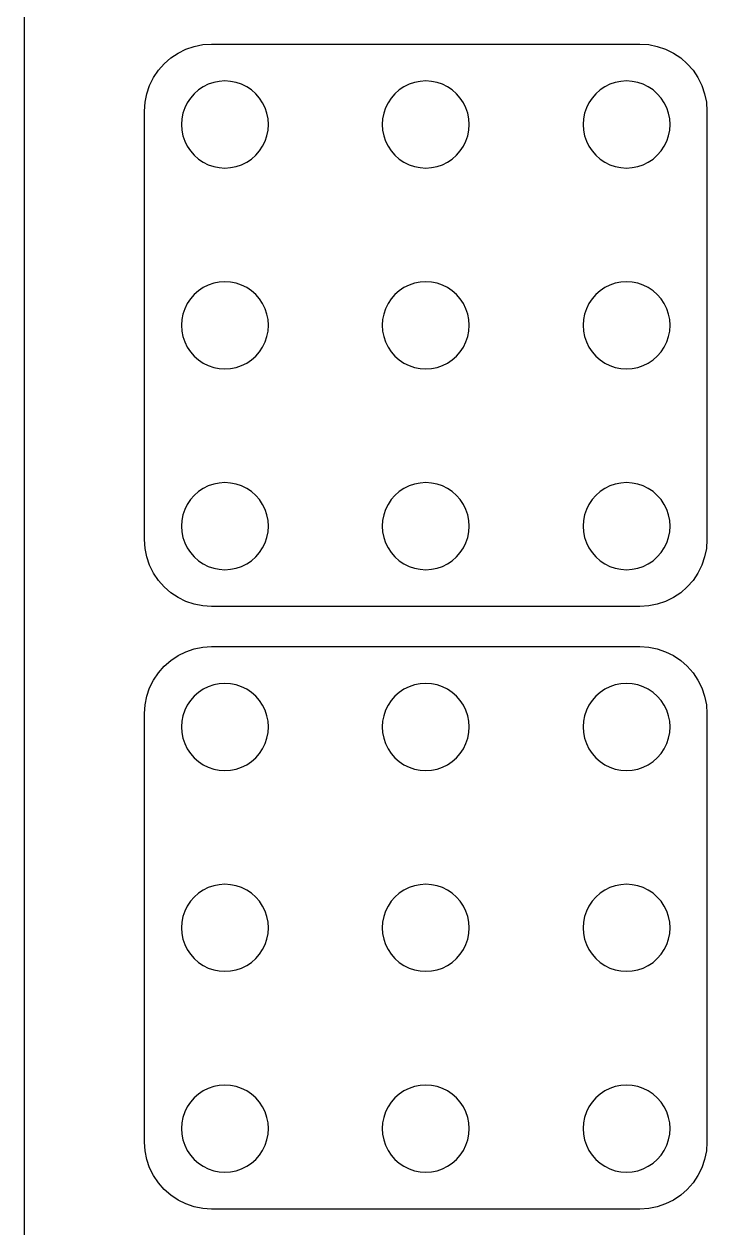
# Model space of a CAD drawing. Header units: metres. Extents: x -105 to 105, y -149 to 149.
# Drawn here: x -105 to -54, y -97.4 to -7.5 of the extents above; entities that cross this region are included whole.
import ezdxf

# ---------------------------------------------------------------- set-up
doc = ezdxf.new("R2010")
doc.units = ezdxf.units.M

msp = doc.modelspace()

# ---------------------------------------------------------------- linework, layer by layer
for p, q in [((-105.005, 143.505), (-105.005, -143.505)), ((-94.0488, -10.0282), (-93.505, -9.66489)), ((-93.505, -9.66489), (-92.9184, -9.37561)), ((-92.9184, -9.37561), (-92.2991, -9.16537)), ((-92.2991, -9.16537), (-91.6576, -9.03778)), ((-91.6576, -9.03778), (-91.005, -8.99501)), ((-91.005, -8.99501), (-58.995, -8.99501)), ((-58.995, -8.99501), (-58.3424, -9.03778)), ((-58.3424, -9.03778), (-57.7009, -9.16537)), ((-57.7009, -9.16537), (-57.0816, -9.37561)), ((-57.0816, -9.37561), (-56.495, -9.66489)), ((-56.495, -9.66489), (-55.9512, -10.0282)), ((-94.9718, -10.9512), (-94.5405, -10.4595)), ((-94.5405, -10.4595), (-94.0488, -10.0282)), ((-55.9512, -10.0282), (-55.4595, -10.4595)), ((-55.4595, -10.4595), (-55.0282, -10.9512)), ((-95.6244, -12.0816), (-95.3351, -11.495)), ((-95.3351, -11.495), (-94.9718, -10.9512)), ((-55.0282, -10.9512), (-54.6649, -11.495)), ((-54.6649, -11.495), (-54.3756, -12.0816)), ((-95.8346, -12.7009), (-95.6244, -12.0816)), ((-91.9785, -12.4216), (-92.2981, -12.7019)), ((-91.625, -12.1854), (-91.9785, -12.4216)), ((-91.2437, -11.9974), (-91.625, -12.1854)), ((-90.8412, -11.8607), (-91.2437, -11.9974)), ((-90.4242, -11.7778), (-90.8412, -11.8607)), ((-90, -11.75), (-90.4242, -11.7778)), ((-89.5758, -11.7778), (-90, -11.75)), ((-89.1588, -11.8607), (-89.5758, -11.7778)), ((-88.7563, -11.9974), (-89.1588, -11.8607)), ((-88.375, -12.1854), (-88.7563, -11.9974)), ((-88.0215, -12.4216), (-88.375, -12.1854)), ((-87.7019, -12.7019), (-88.0215, -12.4216)), ((-76.9785, -12.4216), (-77.2981, -12.7019)), ((-76.625, -12.1854), (-76.9785, -12.4216)), ((-76.2437, -11.9974), (-76.625, -12.1854)), ((-75.8412, -11.8607), (-76.2437, -11.9974)), ((-75.4242, -11.7778), (-75.8412, -11.8607)), ((-75, -11.75), (-75.4242, -11.7778)), ((-74.5758, -11.7778), (-75, -11.75)), ((-74.1588, -11.8607), (-74.5758, -11.7778)), ((-73.7563, -11.9974), (-74.1588, -11.8607)), ((-73.375, -12.1854), (-73.7563, -11.9974)), ((-73.0215, -12.4216), (-73.375, -12.1854)), ((-72.7019, -12.7019), (-73.0215, -12.4216)), ((-61.9785, -12.4216), (-62.2981, -12.7019)), ((-61.625, -12.1854), (-61.9785, -12.4216)), ((-61.2437, -11.9974), (-61.625, -12.1854)), ((-60.8412, -11.8607), (-61.2437, -11.9974)), ((-60.4242, -11.7778), (-60.8412, -11.8607)), ((-60, -11.75), (-60.4242, -11.7778)), ((-59.5758, -11.7778), (-60, -11.75)), ((-59.1588, -11.8607), (-59.5758, -11.7778)), ((-58.7563, -11.9974), (-59.1588, -11.8607)), ((-58.375, -12.1854), (-58.7563, -11.9974)), ((-58.0215, -12.4216), (-58.375, -12.1854)), ((-57.7019, -12.7019), (-58.0215, -12.4216)), ((-54.3756, -12.0816), (-54.1654, -12.7009)), ((-96.005, -13.995), (-95.9622, -13.3424)), ((-95.9622, -13.3424), (-95.8346, -12.7009)), ((-92.8146, -13.375), (-93.0026, -13.7563)), ((-92.5784, -13.0215), (-92.8146, -13.375)), ((-92.2981, -12.7019), (-92.5784, -13.0215)), ((-87.4216, -13.0215), (-87.7019, -12.7019)), ((-87.1854, -13.375), (-87.4216, -13.0215)), ((-86.9974, -13.7563), (-87.1854, -13.375)), ((-77.8146, -13.375), (-78.0026, -13.7563)), ((-77.5784, -13.0215), (-77.8146, -13.375)), ((-77.2981, -12.7019), (-77.5784, -13.0215)), ((-72.4216, -13.0215), (-72.7019, -12.7019)), ((-72.1854, -13.375), (-72.4216, -13.0215)), ((-71.9974, -13.7563), (-72.1854, -13.375)), ((-62.8146, -13.375), (-63.0026, -13.7563)), ((-62.5784, -13.0215), (-62.8146, -13.375)), ((-62.2981, -12.7019), (-62.5784, -13.0215)), ((-57.4216, -13.0215), (-57.7019, -12.7019)), ((-57.1854, -13.375), (-57.4216, -13.0215)), ((-56.9974, -13.7563), (-57.1854, -13.375)), ((-54.1654, -12.7009), (-54.0378, -13.3424)), ((-54.0378, -13.3424), (-53.995, -13.995)), ((-96.005, -46.005), (-96.005, -13.995)), ((-93.1393, -14.1588), (-93.2222, -14.5758)), ((-93.0026, -13.7563), (-93.1393, -14.1588)), ((-86.8607, -14.1588), (-86.9974, -13.7563)), ((-86.7778, -14.5758), (-86.8607, -14.1588)), ((-78.1393, -14.1588), (-78.2222, -14.5758)), ((-78.0026, -13.7563), (-78.1393, -14.1588)), ((-71.8607, -14.1588), (-71.9974, -13.7563)), ((-71.7778, -14.5758), (-71.8607, -14.1588)), ((-63.1393, -14.1588), (-63.2222, -14.5758)), ((-63.0026, -13.7563), (-63.1393, -14.1588)), ((-56.8607, -14.1588), (-56.9974, -13.7563)), ((-56.7778, -14.5758), (-56.8607, -14.1588)), ((-53.995, -13.995), (-53.995, -46.005)), ((-93.2222, -14.5758), (-93.25, -15)), ((-93.25, -15), (-93.2222, -15.4242)), ((-86.75, -15), (-86.7778, -14.5758)), ((-86.7778, -15.4242), (-86.75, -15)), ((-78.2222, -14.5758), (-78.25, -15)), ((-78.25, -15), (-78.2222, -15.4242)), ((-71.75, -15), (-71.7778, -14.5758)), ((-71.7778, -15.4242), (-71.75, -15)), ((-63.2222, -14.5758), (-63.25, -15)), ((-63.25, -15), (-63.2222, -15.4242)), ((-56.75, -15), (-56.7778, -14.5758)), ((-56.7778, -15.4242), (-56.75, -15)), ((-93.2222, -15.4242), (-93.1393, -15.8412)), ((-93.1393, -15.8412), (-93.0026, -16.2437)), ((-86.9974, -16.2437), (-86.8607, -15.8412)), ((-86.8607, -15.8412), (-86.7778, -15.4242)), ((-78.2222, -15.4242), (-78.1393, -15.8412)), ((-78.1393, -15.8412), (-78.0026, -16.2437)), ((-71.9974, -16.2437), (-71.8607, -15.8412)), ((-71.8607, -15.8412), (-71.7778, -15.4242)), ((-63.2222, -15.4242), (-63.1393, -15.8412)), ((-63.1393, -15.8412), (-63.0026, -16.2437)), ((-56.9974, -16.2437), (-56.8607, -15.8412)), ((-56.8607, -15.8412), (-56.7778, -15.4242)), ((-93.0026, -16.2437), (-92.8146, -16.625)), ((-92.8146, -16.625), (-92.5784, -16.9785)), ((-92.5784, -16.9785), (-92.2981, -17.2981)), ((-87.7019, -17.2981), (-87.4216, -16.9785)), ((-87.4216, -16.9785), (-87.1854, -16.625)), ((-87.1854, -16.625), (-86.9974, -16.2437)), ((-78.0026, -16.2437), (-77.8146, -16.625)), ((-77.8146, -16.625), (-77.5784, -16.9785)), ((-77.5784, -16.9785), (-77.2981, -17.2981)), ((-72.7019, -17.2981), (-72.4216, -16.9785)), ((-72.4216, -16.9785), (-72.1854, -16.625)), ((-72.1854, -16.625), (-71.9974, -16.2437)), ((-63.0026, -16.2437), (-62.8146, -16.625)), ((-62.8146, -16.625), (-62.5784, -16.9785)), ((-62.5784, -16.9785), (-62.2981, -17.2981)), ((-57.7019, -17.2981), (-57.4216, -16.9785)), ((-57.4216, -16.9785), (-57.1854, -16.625)), ((-57.1854, -16.625), (-56.9974, -16.2437)), ((-92.2981, -17.2981), (-91.9785, -17.5784)), ((-91.9785, -17.5784), (-91.625, -17.8146)), ((-91.625, -17.8146), (-91.2437, -18.0026)), ((-88.7563, -18.0026), (-88.375, -17.8146)), ((-88.375, -17.8146), (-88.0215, -17.5784)), ((-88.0215, -17.5784), (-87.7019, -17.2981)), ((-77.2981, -17.2981), (-76.9785, -17.5784)), ((-76.9785, -17.5784), (-76.625, -17.8146)), ((-76.625, -17.8146), (-76.2437, -18.0026)), ((-73.7563, -18.0026), (-73.375, -17.8146)), ((-73.375, -17.8146), (-73.0215, -17.5784)), ((-73.0215, -17.5784), (-72.7019, -17.2981)), ((-62.2981, -17.2981), (-61.9785, -17.5784)), ((-61.9785, -17.5784), (-61.625, -17.8146)), ((-61.625, -17.8146), (-61.2437, -18.0026)), ((-58.7563, -18.0026), (-58.375, -17.8146)), ((-58.375, -17.8146), (-58.0215, -17.5784)), ((-58.0215, -17.5784), (-57.7019, -17.2981)), ((-91.2437, -18.0026), (-90.8412, -18.1393)), ((-90.8412, -18.1393), (-90.4242, -18.2222)), ((-90.4242, -18.2222), (-90, -18.25)), ((-90, -18.25), (-89.5758, -18.2222)), ((-89.5758, -18.2222), (-89.1588, -18.1393)), ((-89.1588, -18.1393), (-88.7563, -18.0026)), ((-76.2437, -18.0026), (-75.8412, -18.1393)), ((-75.8412, -18.1393), (-75.4242, -18.2222)), ((-75.4242, -18.2222), (-75, -18.25)), ((-75, -18.25), (-74.5758, -18.2222)), ((-74.5758, -18.2222), (-74.1588, -18.1393)), ((-74.1588, -18.1393), (-73.7563, -18.0026)), ((-61.2437, -18.0026), (-60.8412, -18.1393)), ((-60.8412, -18.1393), (-60.4242, -18.2222)), ((-60.4242, -18.2222), (-60, -18.25)), ((-60, -18.25), (-59.5758, -18.2222)), ((-59.5758, -18.2222), (-59.1588, -18.1393)), ((-59.1588, -18.1393), (-58.7563, -18.0026)), ((-90.8412, -26.8607), (-91.2437, -26.9974)), ((-90.4242, -26.7778), (-90.8412, -26.8607)), ((-90, -26.75), (-90.4242, -26.7778)), ((-89.5758, -26.7778), (-90, -26.75)), ((-89.1588, -26.8607), (-89.5758, -26.7778)), ((-88.7563, -26.9974), (-89.1588, -26.8607)), ((-75.8412, -26.8607), (-76.2437, -26.9974)), ((-75.4242, -26.7778), (-75.8412, -26.8607)), ((-75, -26.75), (-75.4242, -26.7778)), ((-74.5758, -26.7778), (-75, -26.75)), ((-74.1588, -26.8607), (-74.5758, -26.7778)), ((-73.7563, -26.9974), (-74.1588, -26.8607)), ((-60.8412, -26.8607), (-61.2437, -26.9974)), ((-60.4242, -26.7778), (-60.8412, -26.8607)), ((-60, -26.75), (-60.4242, -26.7778)), ((-59.5758, -26.7778), (-60, -26.75)), ((-59.1588, -26.8607), (-59.5758, -26.7778)), ((-58.7563, -26.9974), (-59.1588, -26.8607)), ((-92.2981, -27.7019), (-92.5784, -28.0215)), ((-91.9785, -27.4216), (-92.2981, -27.7019)), ((-91.625, -27.1854), (-91.9785, -27.4216)), ((-91.2437, -26.9974), (-91.625, -27.1854)), ((-88.375, -27.1854), (-88.7563, -26.9974)), ((-88.0215, -27.4216), (-88.375, -27.1854)), ((-87.7019, -27.7019), (-88.0215, -27.4216)), ((-87.4216, -28.0215), (-87.7019, -27.7019)), ((-77.2981, -27.7019), (-77.5784, -28.0215)), ((-76.9785, -27.4216), (-77.2981, -27.7019)), ((-76.625, -27.1854), (-76.9785, -27.4216)), ((-76.2437, -26.9974), (-76.625, -27.1854)), ((-73.375, -27.1854), (-73.7563, -26.9974)), ((-73.0215, -27.4216), (-73.375, -27.1854)), ((-72.7019, -27.7019), (-73.0215, -27.4216)), ((-72.4216, -28.0215), (-72.7019, -27.7019)), ((-62.2981, -27.7019), (-62.5784, -28.0215)), ((-61.9785, -27.4216), (-62.2981, -27.7019)), ((-61.625, -27.1854), (-61.9785, -27.4216)), ((-61.2437, -26.9974), (-61.625, -27.1854)), ((-58.375, -27.1854), (-58.7563, -26.9974)), ((-58.0215, -27.4216), (-58.375, -27.1854)), ((-57.7019, -27.7019), (-58.0215, -27.4216)), ((-57.4216, -28.0215), (-57.7019, -27.7019)), ((-93.0026, -28.7563), (-93.1393, -29.1588)), ((-92.8146, -28.375), (-93.0026, -28.7563)), ((-92.5784, -28.0215), (-92.8146, -28.375)), ((-87.1854, -28.375), (-87.4216, -28.0215)), ((-86.9974, -28.7563), (-87.1854, -28.375)), ((-86.8607, -29.1588), (-86.9974, -28.7563)), ((-78.0026, -28.7563), (-78.1393, -29.1588)), ((-77.8146, -28.375), (-78.0026, -28.7563)), ((-77.5784, -28.0215), (-77.8146, -28.375)), ((-72.1854, -28.375), (-72.4216, -28.0215)), ((-71.9974, -28.7563), (-72.1854, -28.375)), ((-71.8607, -29.1588), (-71.9974, -28.7563)), ((-63.0026, -28.7563), (-63.1393, -29.1588)), ((-62.8146, -28.375), (-63.0026, -28.7563)), ((-62.5784, -28.0215), (-62.8146, -28.375)), ((-57.1854, -28.375), (-57.4216, -28.0215)), ((-56.9974, -28.7563), (-57.1854, -28.375)), ((-56.8607, -29.1588), (-56.9974, -28.7563)), ((-93.2222, -29.5758), (-93.25, -30)), ((-93.1393, -29.1588), (-93.2222, -29.5758)), ((-86.7778, -29.5758), (-86.8607, -29.1588)), ((-86.75, -30), (-86.7778, -29.5758)), ((-78.2222, -29.5758), (-78.25, -30)), ((-78.1393, -29.1588), (-78.2222, -29.5758)), ((-71.7778, -29.5758), (-71.8607, -29.1588)), ((-71.75, -30), (-71.7778, -29.5758)), ((-63.2222, -29.5758), (-63.25, -30)), ((-63.1393, -29.1588), (-63.2222, -29.5758)), ((-56.7778, -29.5758), (-56.8607, -29.1588)), ((-56.75, -30), (-56.7778, -29.5758)), ((-93.25, -30), (-93.2222, -30.4242)), ((-93.2222, -30.4242), (-93.1393, -30.8412)), ((-86.8607, -30.8412), (-86.7778, -30.4242)), ((-86.7778, -30.4242), (-86.75, -30)), ((-78.25, -30), (-78.2222, -30.4242)), ((-78.2222, -30.4242), (-78.1393, -30.8412)), ((-71.8607, -30.8412), (-71.7778, -30.4242)), ((-71.7778, -30.4242), (-71.75, -30)), ((-63.25, -30), (-63.2222, -30.4242)), ((-63.2222, -30.4242), (-63.1393, -30.8412)), ((-56.8607, -30.8412), (-56.7778, -30.4242)), ((-56.7778, -30.4242), (-56.75, -30)), ((-93.1393, -30.8412), (-93.0026, -31.2437)), ((-93.0026, -31.2437), (-92.8146, -31.625)), ((-87.1854, -31.625), (-86.9974, -31.2437)), ((-86.9974, -31.2437), (-86.8607, -30.8412)), ((-78.1393, -30.8412), (-78.0026, -31.2437)), ((-78.0026, -31.2437), (-77.8146, -31.625)), ((-72.1854, -31.625), (-71.9974, -31.2437)), ((-71.9974, -31.2437), (-71.8607, -30.8412)), ((-63.1393, -30.8412), (-63.0026, -31.2437)), ((-63.0026, -31.2437), (-62.8146, -31.625)), ((-57.1854, -31.625), (-56.9974, -31.2437)), ((-56.9974, -31.2437), (-56.8607, -30.8412)), ((-92.8146, -31.625), (-92.5784, -31.9785)), ((-92.5784, -31.9785), (-92.2981, -32.2981)), ((-92.2981, -32.2981), (-91.9785, -32.5784)), ((-88.0215, -32.5784), (-87.7019, -32.2981)), ((-87.7019, -32.2981), (-87.4216, -31.9785)), ((-87.4216, -31.9785), (-87.1854, -31.625)), ((-77.8146, -31.625), (-77.5784, -31.9785)), ((-77.5784, -31.9785), (-77.2981, -32.2981)), ((-77.2981, -32.2981), (-76.9785, -32.5784)), ((-73.0215, -32.5784), (-72.7019, -32.2981)), ((-72.7019, -32.2981), (-72.4216, -31.9785)), ((-72.4216, -31.9785), (-72.1854, -31.625)), ((-62.8146, -31.625), (-62.5784, -31.9785)), ((-62.5784, -31.9785), (-62.2981, -32.2981)), ((-62.2981, -32.2981), (-61.9785, -32.5784)), ((-58.0215, -32.5784), (-57.7019, -32.2981)), ((-57.7019, -32.2981), (-57.4216, -31.9785)), ((-57.4216, -31.9785), (-57.1854, -31.625)), ((-91.9785, -32.5784), (-91.625, -32.8146)), ((-91.625, -32.8146), (-91.2437, -33.0026)), ((-91.2437, -33.0026), (-90.8412, -33.1393)), ((-90.8412, -33.1393), (-90.4242, -33.2222)), ((-90.4242, -33.2222), (-90, -33.25)), ((-90, -33.25), (-89.5758, -33.2222)), ((-89.5758, -33.2222), (-89.1588, -33.1393)), ((-89.1588, -33.1393), (-88.7563, -33.0026)), ((-88.7563, -33.0026), (-88.375, -32.8146)), ((-88.375, -32.8146), (-88.0215, -32.5784)), ((-76.9785, -32.5784), (-76.625, -32.8146)), ((-76.625, -32.8146), (-76.2437, -33.0026)), ((-76.2437, -33.0026), (-75.8412, -33.1393)), ((-75.8412, -33.1393), (-75.4242, -33.2222)), ((-75.4242, -33.2222), (-75, -33.25)), ((-75, -33.25), (-74.5758, -33.2222)), ((-74.5758, -33.2222), (-74.1588, -33.1393)), ((-74.1588, -33.1393), (-73.7563, -33.0026)), ((-73.7563, -33.0026), (-73.375, -32.8146)), ((-73.375, -32.8146), (-73.0215, -32.5784)), ((-61.9785, -32.5784), (-61.625, -32.8146)), ((-61.625, -32.8146), (-61.2437, -33.0026)), ((-61.2437, -33.0026), (-60.8412, -33.1393)), ((-60.8412, -33.1393), (-60.4242, -33.2222)), ((-60.4242, -33.2222), (-60, -33.25)), ((-60, -33.25), (-59.5758, -33.2222)), ((-59.5758, -33.2222), (-59.1588, -33.1393)), ((-59.1588, -33.1393), (-58.7563, -33.0026)), ((-58.7563, -33.0026), (-58.375, -32.8146)), ((-58.375, -32.8146), (-58.0215, -32.5784)), ((-91.625, -42.1854), (-91.9785, -42.4216)), ((-91.2437, -41.9974), (-91.625, -42.1854)), ((-90.8412, -41.8607), (-91.2437, -41.9974)), ((-90.4242, -41.7778), (-90.8412, -41.8607)), ((-90, -41.75), (-90.4242, -41.7778)), ((-89.5758, -41.7778), (-90, -41.75)), ((-89.1588, -41.8607), (-89.5758, -41.7778)), ((-88.7563, -41.9974), (-89.1588, -41.8607)), ((-88.375, -42.1854), (-88.7563, -41.9974)), ((-88.0215, -42.4216), (-88.375, -42.1854)), ((-76.625, -42.1854), (-76.9785, -42.4216)), ((-76.2437, -41.9974), (-76.625, -42.1854)), ((-75.8412, -41.8607), (-76.2437, -41.9974)), ((-75.4242, -41.7778), (-75.8412, -41.8607)), ((-75, -41.75), (-75.4242, -41.7778)), ((-74.5758, -41.7778), (-75, -41.75)), ((-74.1588, -41.8607), (-74.5758, -41.7778)), ((-73.7563, -41.9974), (-74.1588, -41.8607)), ((-73.375, -42.1854), (-73.7563, -41.9974)), ((-73.0215, -42.4216), (-73.375, -42.1854)), ((-61.625, -42.1854), (-61.9785, -42.4216)), ((-61.2437, -41.9974), (-61.625, -42.1854)), ((-60.8412, -41.8607), (-61.2437, -41.9974)), ((-60.4242, -41.7778), (-60.8412, -41.8607)), ((-60, -41.75), (-60.4242, -41.7778)), ((-59.5758, -41.7778), (-60, -41.75)), ((-59.1588, -41.8607), (-59.5758, -41.7778)), ((-58.7563, -41.9974), (-59.1588, -41.8607)), ((-58.375, -42.1854), (-58.7563, -41.9974)), ((-58.0215, -42.4216), (-58.375, -42.1854)), ((-92.5784, -43.0215), (-92.8146, -43.375)), ((-92.2981, -42.7019), (-92.5784, -43.0215)), ((-91.9785, -42.4216), (-92.2981, -42.7019)), ((-87.7019, -42.7019), (-88.0215, -42.4216)), ((-87.4216, -43.0215), (-87.7019, -42.7019)), ((-87.1854, -43.375), (-87.4216, -43.0215)), ((-77.5784, -43.0215), (-77.8146, -43.375)), ((-77.2981, -42.7019), (-77.5784, -43.0215)), ((-76.9785, -42.4216), (-77.2981, -42.7019)), ((-72.7019, -42.7019), (-73.0215, -42.4216)), ((-72.4216, -43.0215), (-72.7019, -42.7019)), ((-72.1854, -43.375), (-72.4216, -43.0215)), ((-62.5784, -43.0215), (-62.8146, -43.375)), ((-62.2981, -42.7019), (-62.5784, -43.0215)), ((-61.9785, -42.4216), (-62.2981, -42.7019)), ((-57.7019, -42.7019), (-58.0215, -42.4216)), ((-57.4216, -43.0215), (-57.7019, -42.7019)), ((-57.1854, -43.375), (-57.4216, -43.0215)), ((-93.0026, -43.7563), (-93.1393, -44.1588)), ((-92.8146, -43.375), (-93.0026, -43.7563)), ((-86.9974, -43.7563), (-87.1854, -43.375)), ((-86.8607, -44.1588), (-86.9974, -43.7563)), ((-78.0026, -43.7563), (-78.1393, -44.1588)), ((-77.8146, -43.375), (-78.0026, -43.7563)), ((-71.9974, -43.7563), (-72.1854, -43.375)), ((-71.8607, -44.1588), (-71.9974, -43.7563)), ((-63.0026, -43.7563), (-63.1393, -44.1588)), ((-62.8146, -43.375), (-63.0026, -43.7563)), ((-56.9974, -43.7563), (-57.1854, -43.375)), ((-56.8607, -44.1588), (-56.9974, -43.7563)), ((-93.2222, -44.5758), (-93.25, -45)), ((-93.1393, -44.1588), (-93.2222, -44.5758)), ((-86.7778, -44.5758), (-86.8607, -44.1588)), ((-86.75, -45), (-86.7778, -44.5758)), ((-78.2222, -44.5758), (-78.25, -45)), ((-78.1393, -44.1588), (-78.2222, -44.5758)), ((-71.7778, -44.5758), (-71.8607, -44.1588)), ((-71.75, -45), (-71.7778, -44.5758)), ((-63.2222, -44.5758), (-63.25, -45)), ((-63.1393, -44.1588), (-63.2222, -44.5758)), ((-56.7778, -44.5758), (-56.8607, -44.1588)), ((-56.75, -45), (-56.7778, -44.5758)), ((-93.25, -45), (-93.2222, -45.4242)), ((-93.2222, -45.4242), (-93.1393, -45.8412)), ((-93.1393, -45.8412), (-93.0026, -46.2437)), ((-86.9974, -46.2437), (-86.8607, -45.8412)), ((-86.8607, -45.8412), (-86.7778, -45.4242)), ((-86.7778, -45.4242), (-86.75, -45)), ((-78.25, -45), (-78.2222, -45.4242)), ((-78.2222, -45.4242), (-78.1393, -45.8412)), ((-78.1393, -45.8412), (-78.0026, -46.2437)), ((-71.9974, -46.2437), (-71.8607, -45.8412)), ((-71.8607, -45.8412), (-71.7778, -45.4242)), ((-71.7778, -45.4242), (-71.75, -45)), ((-63.25, -45), (-63.2222, -45.4242)), ((-63.2222, -45.4242), (-63.1393, -45.8412)), ((-63.1393, -45.8412), (-63.0026, -46.2437)), ((-56.9974, -46.2437), (-56.8607, -45.8412)), ((-56.8607, -45.8412), (-56.7778, -45.4242)), ((-56.7778, -45.4242), (-56.75, -45)), ((-95.9622, -46.6576), (-96.005, -46.005)), ((-95.8346, -47.2991), (-95.9622, -46.6576)), ((-93.0026, -46.2437), (-92.8146, -46.625)), ((-92.8146, -46.625), (-92.5784, -46.9785)), ((-87.4216, -46.9785), (-87.1854, -46.625)), ((-87.1854, -46.625), (-86.9974, -46.2437)), ((-78.0026, -46.2437), (-77.8146, -46.625)), ((-77.8146, -46.625), (-77.5784, -46.9785)), ((-72.4216, -46.9785), (-72.1854, -46.625)), ((-72.1854, -46.625), (-71.9974, -46.2437)), ((-63.0026, -46.2437), (-62.8146, -46.625)), ((-62.8146, -46.625), (-62.5784, -46.9785)), ((-57.4216, -46.9785), (-57.1854, -46.625)), ((-57.1854, -46.625), (-56.9974, -46.2437)), ((-54.0378, -46.6576), (-54.1654, -47.2991)), ((-53.995, -46.005), (-54.0378, -46.6576)), ((-95.6244, -47.9184), (-95.8346, -47.2991)), ((-92.5784, -46.9785), (-92.2981, -47.2981)), ((-92.2981, -47.2981), (-91.9785, -47.5784)), ((-91.9785, -47.5784), (-91.625, -47.8146)), ((-88.375, -47.8146), (-88.0215, -47.5784)), ((-88.0215, -47.5784), (-87.7019, -47.2981)), ((-87.7019, -47.2981), (-87.4216, -46.9785)), ((-77.5784, -46.9785), (-77.2981, -47.2981)), ((-77.2981, -47.2981), (-76.9785, -47.5784)), ((-76.9785, -47.5784), (-76.625, -47.8146)), ((-73.375, -47.8146), (-73.0215, -47.5784)), ((-73.0215, -47.5784), (-72.7019, -47.2981)), ((-72.7019, -47.2981), (-72.4216, -46.9785)), ((-62.5784, -46.9785), (-62.2981, -47.2981)), ((-62.2981, -47.2981), (-61.9785, -47.5784)), ((-61.9785, -47.5784), (-61.625, -47.8146)), ((-58.375, -47.8146), (-58.0215, -47.5784)), ((-58.0215, -47.5784), (-57.7019, -47.2981)), ((-57.7019, -47.2981), (-57.4216, -46.9785)), ((-54.1654, -47.2991), (-54.3756, -47.9184)), ((-95.3351, -48.505), (-95.6244, -47.9184)), ((-94.9718, -49.0488), (-95.3351, -48.505)), ((-91.625, -47.8146), (-91.2437, -48.0026)), ((-91.2437, -48.0026), (-90.8412, -48.1393)), ((-90.8412, -48.1393), (-90.4242, -48.2222)), ((-90.4242, -48.2222), (-90, -48.25)), ((-90, -48.25), (-89.5758, -48.2222)), ((-89.5758, -48.2222), (-89.1588, -48.1393)), ((-89.1588, -48.1393), (-88.7563, -48.0026)), ((-88.7563, -48.0026), (-88.375, -47.8146)), ((-76.625, -47.8146), (-76.2437, -48.0026)), ((-76.2437, -48.0026), (-75.8412, -48.1393)), ((-75.8412, -48.1393), (-75.4242, -48.2222)), ((-75.4242, -48.2222), (-75, -48.25)), ((-75, -48.25), (-74.5758, -48.2222)), ((-74.5758, -48.2222), (-74.1588, -48.1393)), ((-74.1588, -48.1393), (-73.7563, -48.0026)), ((-73.7563, -48.0026), (-73.375, -47.8146)), ((-61.625, -47.8146), (-61.2437, -48.0026)), ((-61.2437, -48.0026), (-60.8412, -48.1393)), ((-60.8412, -48.1393), (-60.4242, -48.2222)), ((-60.4242, -48.2222), (-60, -48.25)), ((-60, -48.25), (-59.5758, -48.2222)), ((-59.5758, -48.2222), (-59.1588, -48.1393)), ((-59.1588, -48.1393), (-58.7563, -48.0026)), ((-58.7563, -48.0026), (-58.375, -47.8146)), ((-54.6649, -48.505), (-55.0282, -49.0488)), ((-54.3756, -47.9184), (-54.6649, -48.505)), ((-94.5405, -49.5405), (-94.9718, -49.0488)), ((-55.0282, -49.0488), (-55.4595, -49.5405)), ((-94.0488, -49.9718), (-94.5405, -49.5405)), ((-93.505, -50.3351), (-94.0488, -49.9718)), ((-92.9184, -50.6244), (-93.505, -50.3351)), ((-56.495, -50.3351), (-57.0816, -50.6244)), ((-55.9512, -49.9718), (-56.495, -50.3351)), ((-55.4595, -49.5405), (-55.9512, -49.9718)), ((-92.2991, -50.8346), (-92.9184, -50.6244)), ((-91.6576, -50.9622), (-92.2991, -50.8346)), ((-91.005, -51.005), (-91.6576, -50.9622)), ((-58.995, -51.005), (-91.005, -51.005)), ((-58.3424, -50.9622), (-58.995, -51.005)), ((-57.7009, -50.8346), (-58.3424, -50.9622)), ((-57.0816, -50.6244), (-57.7009, -50.8346)), ((-94.0488, -55.0282), (-93.505, -54.6649)), ((-93.505, -54.6649), (-92.9184, -54.3756)), ((-92.9184, -54.3756), (-92.2991, -54.1654)), ((-92.2991, -54.1654), (-91.6576, -54.0378)), ((-91.6576, -54.0378), (-91.005, -53.995)), ((-91.005, -53.995), (-58.995, -53.995)), ((-58.995, -53.995), (-58.3424, -54.0378)), ((-58.3424, -54.0378), (-57.7009, -54.1654)), ((-57.7009, -54.1654), (-57.0816, -54.3756)), ((-57.0816, -54.3756), (-56.495, -54.6649)), ((-56.495, -54.6649), (-55.9512, -55.0282)), ((-94.9718, -55.9512), (-94.5405, -55.4595)), ((-94.5405, -55.4595), (-94.0488, -55.0282)), ((-55.9512, -55.0282), (-55.4595, -55.4595)), ((-55.4595, -55.4595), (-55.0282, -55.9512)), ((-95.6244, -57.0816), (-95.3351, -56.495)), ((-95.3351, -56.495), (-94.9718, -55.9512)), ((-55.0282, -55.9512), (-54.6649, -56.495)), ((-54.6649, -56.495), (-54.3756, -57.0816)), ((-95.8346, -57.7009), (-95.6244, -57.0816)), ((-91.9785, -57.4216), (-92.2981, -57.7019)), ((-91.625, -57.1854), (-91.9785, -57.4216)), ((-91.2437, -56.9974), (-91.625, -57.1854)), ((-90.8412, -56.8607), (-91.2437, -56.9974)), ((-90.4242, -56.7778), (-90.8412, -56.8607)), ((-90, -56.75), (-90.4242, -56.7778)), ((-89.5758, -56.7778), (-90, -56.75)), ((-89.1588, -56.8607), (-89.5758, -56.7778)), ((-88.7563, -56.9974), (-89.1588, -56.8607)), ((-88.375, -57.1854), (-88.7563, -56.9974)), ((-88.0215, -57.4216), (-88.375, -57.1854)), ((-87.7019, -57.7019), (-88.0215, -57.4216)), ((-76.9785, -57.4216), (-77.2981, -57.7019)), ((-76.625, -57.1854), (-76.9785, -57.4216)), ((-76.2437, -56.9974), (-76.625, -57.1854)), ((-75.8412, -56.8607), (-76.2437, -56.9974)), ((-75.4242, -56.7778), (-75.8412, -56.8607)), ((-75, -56.75), (-75.4242, -56.7778)), ((-74.5758, -56.7778), (-75, -56.75)), ((-74.1588, -56.8607), (-74.5758, -56.7778)), ((-73.7563, -56.9974), (-74.1588, -56.8607)), ((-73.375, -57.1854), (-73.7563, -56.9974)), ((-73.0215, -57.4216), (-73.375, -57.1854)), ((-72.7019, -57.7019), (-73.0215, -57.4216)), ((-61.9785, -57.4216), (-62.2981, -57.7019)), ((-61.625, -57.1854), (-61.9785, -57.4216)), ((-61.2437, -56.9974), (-61.625, -57.1854)), ((-60.8412, -56.8607), (-61.2437, -56.9974)), ((-60.4242, -56.7778), (-60.8412, -56.8607)), ((-60, -56.75), (-60.4242, -56.7778)), ((-59.5758, -56.7778), (-60, -56.75)), ((-59.1588, -56.8607), (-59.5758, -56.7778)), ((-58.7563, -56.9974), (-59.1588, -56.8607)), ((-58.375, -57.1854), (-58.7563, -56.9974)), ((-58.0215, -57.4216), (-58.375, -57.1854)), ((-57.7019, -57.7019), (-58.0215, -57.4216)), ((-54.3756, -57.0816), (-54.1654, -57.7009)), ((-96.005, -58.995), (-95.9622, -58.3424)), ((-95.9622, -58.3424), (-95.8346, -57.7009)), ((-92.8146, -58.375), (-93.0026, -58.7563)), ((-92.5784, -58.0215), (-92.8146, -58.375)), ((-92.2981, -57.7019), (-92.5784, -58.0215)), ((-87.4216, -58.0215), (-87.7019, -57.7019)), ((-87.1854, -58.375), (-87.4216, -58.0215)), ((-86.9974, -58.7563), (-87.1854, -58.375)), ((-77.8146, -58.375), (-78.0026, -58.7563)), ((-77.5784, -58.0215), (-77.8146, -58.375)), ((-77.2981, -57.7019), (-77.5784, -58.0215)), ((-72.4216, -58.0215), (-72.7019, -57.7019)), ((-72.1854, -58.375), (-72.4216, -58.0215)), ((-71.9974, -58.7563), (-72.1854, -58.375)), ((-62.8146, -58.375), (-63.0026, -58.7563)), ((-62.5784, -58.0215), (-62.8146, -58.375)), ((-62.2981, -57.7019), (-62.5784, -58.0215)), ((-57.4216, -58.0215), (-57.7019, -57.7019)), ((-57.1854, -58.375), (-57.4216, -58.0215)), ((-56.9974, -58.7563), (-57.1854, -58.375)), ((-54.1654, -57.7009), (-54.0378, -58.3424)), ((-54.0378, -58.3424), (-53.995, -58.995)), ((-96.005, -91.005), (-96.005, -58.995)), ((-93.1393, -59.1588), (-93.2222, -59.5758)), ((-93.0026, -58.7563), (-93.1393, -59.1588)), ((-86.8607, -59.1588), (-86.9974, -58.7563)), ((-86.7778, -59.5758), (-86.8607, -59.1588)), ((-78.1393, -59.1588), (-78.2222, -59.5758)), ((-78.0026, -58.7563), (-78.1393, -59.1588)), ((-71.8607, -59.1588), (-71.9974, -58.7563)), ((-71.7778, -59.5758), (-71.8607, -59.1588)), ((-63.1393, -59.1588), (-63.2222, -59.5758)), ((-63.0026, -58.7563), (-63.1393, -59.1588)), ((-56.8607, -59.1588), (-56.9974, -58.7563)), ((-56.7778, -59.5758), (-56.8607, -59.1588)), ((-53.995, -58.995), (-53.995, -91.005)), ((-93.2222, -59.5758), (-93.25, -60)), ((-93.25, -60), (-93.2222, -60.4242)), ((-86.75, -60), (-86.7778, -59.5758)), ((-86.7778, -60.4242), (-86.75, -60)), ((-78.2222, -59.5758), (-78.25, -60)), ((-78.25, -60), (-78.2222, -60.4242)), ((-71.75, -60), (-71.7778, -59.5758)), ((-71.7778, -60.4242), (-71.75, -60)), ((-63.2222, -59.5758), (-63.25, -60)), ((-63.25, -60), (-63.2222, -60.4242)), ((-56.75, -60), (-56.7778, -59.5758)), ((-56.7778, -60.4242), (-56.75, -60)), ((-93.2222, -60.4242), (-93.1393, -60.8412)), ((-93.1393, -60.8412), (-93.0026, -61.2437)), ((-86.9974, -61.2437), (-86.8607, -60.8412)), ((-86.8607, -60.8412), (-86.7778, -60.4242)), ((-78.2222, -60.4242), (-78.1393, -60.8412)), ((-78.1393, -60.8412), (-78.0026, -61.2437)), ((-71.9974, -61.2437), (-71.8607, -60.8412)), ((-71.8607, -60.8412), (-71.7778, -60.4242)), ((-63.2222, -60.4242), (-63.1393, -60.8412)), ((-63.1393, -60.8412), (-63.0026, -61.2437)), ((-56.9974, -61.2437), (-56.8607, -60.8412)), ((-56.8607, -60.8412), (-56.7778, -60.4242)), ((-93.0026, -61.2437), (-92.8146, -61.625)), ((-92.8146, -61.625), (-92.5784, -61.9785)), ((-92.5784, -61.9785), (-92.2981, -62.2981)), ((-87.7019, -62.2981), (-87.4216, -61.9785)), ((-87.4216, -61.9785), (-87.1854, -61.625)), ((-87.1854, -61.625), (-86.9974, -61.2437)), ((-78.0026, -61.2437), (-77.8146, -61.625)), ((-77.8146, -61.625), (-77.5784, -61.9785)), ((-77.5784, -61.9785), (-77.2981, -62.2981)), ((-72.7019, -62.2981), (-72.4216, -61.9785)), ((-72.4216, -61.9785), (-72.1854, -61.625)), ((-72.1854, -61.625), (-71.9974, -61.2437)), ((-63.0026, -61.2437), (-62.8146, -61.625)), ((-62.8146, -61.625), (-62.5784, -61.9785)), ((-62.5784, -61.9785), (-62.2981, -62.2981)), ((-57.7019, -62.2981), (-57.4216, -61.9785)), ((-57.4216, -61.9785), (-57.1854, -61.625)), ((-57.1854, -61.625), (-56.9974, -61.2437)), ((-92.2981, -62.2981), (-91.9785, -62.5784)), ((-91.9785, -62.5784), (-91.625, -62.8146)), ((-91.625, -62.8146), (-91.2437, -63.0026)), ((-88.7563, -63.0026), (-88.375, -62.8146)), ((-88.375, -62.8146), (-88.0215, -62.5784)), ((-88.0215, -62.5784), (-87.7019, -62.2981)), ((-77.2981, -62.2981), (-76.9785, -62.5784)), ((-76.9785, -62.5784), (-76.625, -62.8146)), ((-76.625, -62.8146), (-76.2437, -63.0026)), ((-73.7563, -63.0026), (-73.375, -62.8146)), ((-73.375, -62.8146), (-73.0215, -62.5784)), ((-73.0215, -62.5784), (-72.7019, -62.2981)), ((-62.2981, -62.2981), (-61.9785, -62.5784)), ((-61.9785, -62.5784), (-61.625, -62.8146)), ((-61.625, -62.8146), (-61.2437, -63.0026)), ((-58.7563, -63.0026), (-58.375, -62.8146)), ((-58.375, -62.8146), (-58.0215, -62.5784)), ((-58.0215, -62.5784), (-57.7019, -62.2981)), ((-91.2437, -63.0026), (-90.8412, -63.1393)), ((-90.8412, -63.1393), (-90.4242, -63.2222)), ((-90.4242, -63.2222), (-90, -63.25)), ((-90, -63.25), (-89.5758, -63.2222)), ((-89.5758, -63.2222), (-89.1588, -63.1393)), ((-89.1588, -63.1393), (-88.7563, -63.0026)), ((-76.2437, -63.0026), (-75.8412, -63.1393)), ((-75.8412, -63.1393), (-75.4242, -63.2222)), ((-75.4242, -63.2222), (-75, -63.25)), ((-75, -63.25), (-74.5758, -63.2222)), ((-74.5758, -63.2222), (-74.1588, -63.1393)), ((-74.1588, -63.1393), (-73.7563, -63.0026)), ((-61.2437, -63.0026), (-60.8412, -63.1393)), ((-60.8412, -63.1393), (-60.4242, -63.2222)), ((-60.4242, -63.2222), (-60, -63.25)), ((-60, -63.25), (-59.5758, -63.2222)), ((-59.5758, -63.2222), (-59.1588, -63.1393)), ((-59.1588, -63.1393), (-58.7563, -63.0026)), ((-90.8412, -71.8607), (-91.2437, -71.9974)), ((-90.4242, -71.7778), (-90.8412, -71.8607)), ((-90, -71.75), (-90.4242, -71.7778)), ((-89.5758, -71.7778), (-90, -71.75)), ((-89.1588, -71.8607), (-89.5758, -71.7778)), ((-88.7563, -71.9974), (-89.1588, -71.8607)), ((-75.8412, -71.8607), (-76.2437, -71.9974)), ((-75.4242, -71.7778), (-75.8412, -71.8607)), ((-75, -71.75), (-75.4242, -71.7778)), ((-74.5758, -71.7778), (-75, -71.75)), ((-74.1588, -71.8607), (-74.5758, -71.7778)), ((-73.7563, -71.9974), (-74.1588, -71.8607)), ((-60.8412, -71.8607), (-61.2437, -71.9974)), ((-60.4242, -71.7778), (-60.8412, -71.8607)), ((-60, -71.75), (-60.4242, -71.7778)), ((-59.5758, -71.7778), (-60, -71.75)), ((-59.1588, -71.8607), (-59.5758, -71.7778)), ((-58.7563, -71.9974), (-59.1588, -71.8607)), ((-92.2981, -72.7019), (-92.5784, -73.0215)), ((-91.9785, -72.4216), (-92.2981, -72.7019)), ((-91.625, -72.1854), (-91.9785, -72.4216)), ((-91.2437, -71.9974), (-91.625, -72.1854)), ((-88.375, -72.1854), (-88.7563, -71.9974)), ((-88.0215, -72.4216), (-88.375, -72.1854)), ((-87.7019, -72.7019), (-88.0215, -72.4216)), ((-87.4216, -73.0215), (-87.7019, -72.7019)), ((-77.2981, -72.7019), (-77.5784, -73.0215)), ((-76.9785, -72.4216), (-77.2981, -72.7019)), ((-76.625, -72.1854), (-76.9785, -72.4216)), ((-76.2437, -71.9974), (-76.625, -72.1854)), ((-73.375, -72.1854), (-73.7563, -71.9974)), ((-73.0215, -72.4216), (-73.375, -72.1854)), ((-72.7019, -72.7019), (-73.0215, -72.4216)), ((-72.4216, -73.0215), (-72.7019, -72.7019)), ((-62.2981, -72.7019), (-62.5784, -73.0215)), ((-61.9785, -72.4216), (-62.2981, -72.7019)), ((-61.625, -72.1854), (-61.9785, -72.4216)), ((-61.2437, -71.9974), (-61.625, -72.1854)), ((-58.375, -72.1854), (-58.7563, -71.9974)), ((-58.0215, -72.4216), (-58.375, -72.1854)), ((-57.7019, -72.7019), (-58.0215, -72.4216)), ((-57.4216, -73.0215), (-57.7019, -72.7019)), ((-92.8146, -73.375), (-93.0026, -73.7563)), ((-92.5784, -73.0215), (-92.8146, -73.375)), ((-87.1854, -73.375), (-87.4216, -73.0215)), ((-86.9974, -73.7563), (-87.1854, -73.375)), ((-77.8146, -73.375), (-78.0026, -73.7563)), ((-77.5784, -73.0215), (-77.8146, -73.375)), ((-72.1854, -73.375), (-72.4216, -73.0215)), ((-71.9974, -73.7563), (-72.1854, -73.375)), ((-62.8146, -73.375), (-63.0026, -73.7563)), ((-62.5784, -73.0215), (-62.8146, -73.375)), ((-57.1854, -73.375), (-57.4216, -73.0215)), ((-56.9974, -73.7563), (-57.1854, -73.375)), ((-93.2222, -74.5758), (-93.25, -75)), ((-93.1393, -74.1588), (-93.2222, -74.5758)), ((-93.0026, -73.7563), (-93.1393, -74.1588)), ((-86.8607, -74.1588), (-86.9974, -73.7563)), ((-86.7778, -74.5758), (-86.8607, -74.1588)), ((-86.75, -75), (-86.7778, -74.5758)), ((-78.2222, -74.5758), (-78.25, -75)), ((-78.1393, -74.1588), (-78.2222, -74.5758)), ((-78.0026, -73.7563), (-78.1393, -74.1588)), ((-71.8607, -74.1588), (-71.9974, -73.7563)), ((-71.7778, -74.5758), (-71.8607, -74.1588)), ((-71.75, -75), (-71.7778, -74.5758)), ((-63.2222, -74.5758), (-63.25, -75)), ((-63.1393, -74.1588), (-63.2222, -74.5758)), ((-63.0026, -73.7563), (-63.1393, -74.1588)), ((-56.8607, -74.1588), (-56.9974, -73.7563)), ((-56.7778, -74.5758), (-56.8607, -74.1588)), ((-56.75, -75), (-56.7778, -74.5758)), ((-93.25, -75), (-93.2222, -75.4242)), ((-93.2222, -75.4242), (-93.1393, -75.8412)), ((-86.8607, -75.8412), (-86.7778, -75.4242)), ((-86.7778, -75.4242), (-86.75, -75)), ((-78.25, -75), (-78.2222, -75.4242)), ((-78.2222, -75.4242), (-78.1393, -75.8412)), ((-71.8607, -75.8412), (-71.7778, -75.4242)), ((-71.7778, -75.4242), (-71.75, -75)), ((-63.25, -75), (-63.2222, -75.4242)), ((-63.2222, -75.4242), (-63.1393, -75.8412)), ((-56.8607, -75.8412), (-56.7778, -75.4242)), ((-56.7778, -75.4242), (-56.75, -75)), ((-93.1393, -75.8412), (-93.0026, -76.2437)), ((-93.0026, -76.2437), (-92.8146, -76.625)), ((-87.1854, -76.625), (-86.9974, -76.2437)), ((-86.9974, -76.2437), (-86.8607, -75.8412)), ((-78.1393, -75.8412), (-78.0026, -76.2437)), ((-78.0026, -76.2437), (-77.8146, -76.625)), ((-72.1854, -76.625), (-71.9974, -76.2437)), ((-71.9974, -76.2437), (-71.8607, -75.8412)), ((-63.1393, -75.8412), (-63.0026, -76.2437)), ((-63.0026, -76.2437), (-62.8146, -76.625)), ((-57.1854, -76.625), (-56.9974, -76.2437)), ((-56.9974, -76.2437), (-56.8607, -75.8412)), ((-92.8146, -76.625), (-92.5784, -76.9785)), ((-92.5784, -76.9785), (-92.2981, -77.2981)), ((-92.2981, -77.2981), (-91.9785, -77.5784)), ((-88.0215, -77.5784), (-87.7019, -77.2981)), ((-87.7019, -77.2981), (-87.4216, -76.9785)), ((-87.4216, -76.9785), (-87.1854, -76.625)), ((-77.8146, -76.625), (-77.5784, -76.9785)), ((-77.5784, -76.9785), (-77.2981, -77.2981)), ((-77.2981, -77.2981), (-76.9785, -77.5784)), ((-73.0215, -77.5784), (-72.7019, -77.2981)), ((-72.7019, -77.2981), (-72.4216, -76.9785)), ((-72.4216, -76.9785), (-72.1854, -76.625)), ((-62.8146, -76.625), (-62.5784, -76.9785)), ((-62.5784, -76.9785), (-62.2981, -77.2981)), ((-62.2981, -77.2981), (-61.9785, -77.5784)), ((-58.0215, -77.5784), (-57.7019, -77.2981)), ((-57.7019, -77.2981), (-57.4216, -76.9785)), ((-57.4216, -76.9785), (-57.1854, -76.625)), ((-91.9785, -77.5784), (-91.625, -77.8146)), ((-91.625, -77.8146), (-91.2437, -78.0026)), ((-91.2437, -78.0026), (-90.8412, -78.1393)), ((-90.8412, -78.1393), (-90.4242, -78.2222)), ((-90.4242, -78.2222), (-90, -78.25)), ((-90, -78.25), (-89.5758, -78.2222)), ((-89.5758, -78.2222), (-89.1588, -78.1393)), ((-89.1588, -78.1393), (-88.7563, -78.0026)), ((-88.7563, -78.0026), (-88.375, -77.8146)), ((-88.375, -77.8146), (-88.0215, -77.5784)), ((-76.9785, -77.5784), (-76.625, -77.8146)), ((-76.625, -77.8146), (-76.2437, -78.0026)), ((-76.2437, -78.0026), (-75.8412, -78.1393)), ((-75.8412, -78.1393), (-75.4242, -78.2222)), ((-75.4242, -78.2222), (-75, -78.25)), ((-75, -78.25), (-74.5758, -78.2222)), ((-74.5758, -78.2222), (-74.1588, -78.1393)), ((-74.1588, -78.1393), (-73.7563, -78.0026)), ((-73.7563, -78.0026), (-73.375, -77.8146)), ((-73.375, -77.8146), (-73.0215, -77.5784)), ((-61.9785, -77.5784), (-61.625, -77.8146)), ((-61.625, -77.8146), (-61.2437, -78.0026)), ((-61.2437, -78.0026), (-60.8412, -78.1393)), ((-60.8412, -78.1393), (-60.4242, -78.2222)), ((-60.4242, -78.2222), (-60, -78.25)), ((-60, -78.25), (-59.5758, -78.2222)), ((-59.5758, -78.2222), (-59.1588, -78.1393)), ((-59.1588, -78.1393), (-58.7563, -78.0026)), ((-58.7563, -78.0026), (-58.375, -77.8146)), ((-58.375, -77.8146), (-58.0215, -77.5784)), ((-91.625, -87.1854), (-91.9785, -87.4216)), ((-91.2437, -86.9974), (-91.625, -87.1854)), ((-90.8412, -86.8607), (-91.2437, -86.9974)), ((-90.4242, -86.7778), (-90.8412, -86.8607)), ((-90, -86.75), (-90.4242, -86.7778)), ((-89.5758, -86.7778), (-90, -86.75)), ((-89.1588, -86.8607), (-89.5758, -86.7778)), ((-88.7563, -86.9974), (-89.1588, -86.8607)), ((-88.375, -87.1854), (-88.7563, -86.9974)), ((-88.0215, -87.4216), (-88.375, -87.1854)), ((-76.625, -87.1854), (-76.9785, -87.4216)), ((-76.2437, -86.9974), (-76.625, -87.1854)), ((-75.8412, -86.8607), (-76.2437, -86.9974)), ((-75.4242, -86.7778), (-75.8412, -86.8607)), ((-75, -86.75), (-75.4242, -86.7778)), ((-74.5758, -86.7778), (-75, -86.75)), ((-74.1588, -86.8607), (-74.5758, -86.7778)), ((-73.7563, -86.9974), (-74.1588, -86.8607)), ((-73.375, -87.1854), (-73.7563, -86.9974)), ((-73.0215, -87.4216), (-73.375, -87.1854)), ((-61.625, -87.1854), (-61.9785, -87.4216)), ((-61.2437, -86.9974), (-61.625, -87.1854)), ((-60.8412, -86.8607), (-61.2437, -86.9974)), ((-60.4242, -86.7778), (-60.8412, -86.8607)), ((-60, -86.75), (-60.4242, -86.7778)), ((-59.5758, -86.7778), (-60, -86.75)), ((-59.1588, -86.8607), (-59.5758, -86.7778)), ((-58.7563, -86.9974), (-59.1588, -86.8607)), ((-58.375, -87.1854), (-58.7563, -86.9974)), ((-58.0215, -87.4216), (-58.375, -87.1854)), ((-92.5784, -88.0215), (-92.8146, -88.375)), ((-92.2981, -87.7019), (-92.5784, -88.0215)), ((-91.9785, -87.4216), (-92.2981, -87.7019)), ((-87.7019, -87.7019), (-88.0215, -87.4216)), ((-87.4216, -88.0215), (-87.7019, -87.7019)), ((-87.1854, -88.375), (-87.4216, -88.0215)), ((-77.5784, -88.0215), (-77.8146, -88.375)), ((-77.2981, -87.7019), (-77.5784, -88.0215)), ((-76.9785, -87.4216), (-77.2981, -87.7019)), ((-72.7019, -87.7019), (-73.0215, -87.4216)), ((-72.4216, -88.0215), (-72.7019, -87.7019)), ((-72.1854, -88.375), (-72.4216, -88.0215)), ((-62.5784, -88.0215), (-62.8146, -88.375)), ((-62.2981, -87.7019), (-62.5784, -88.0215)), ((-61.9785, -87.4216), (-62.2981, -87.7019)), ((-57.7019, -87.7019), (-58.0215, -87.4216)), ((-57.4216, -88.0215), (-57.7019, -87.7019)), ((-57.1854, -88.375), (-57.4216, -88.0215)), ((-93.0026, -88.7563), (-93.1393, -89.1588)), ((-92.8146, -88.375), (-93.0026, -88.7563)), ((-86.9974, -88.7563), (-87.1854, -88.375)), ((-86.8607, -89.1588), (-86.9974, -88.7563)), ((-78.0026, -88.7563), (-78.1393, -89.1588)), ((-77.8146, -88.375), (-78.0026, -88.7563)), ((-71.9974, -88.7563), (-72.1854, -88.375)), ((-71.8607, -89.1588), (-71.9974, -88.7563)), ((-63.0026, -88.7563), (-63.1393, -89.1588)), ((-62.8146, -88.375), (-63.0026, -88.7563)), ((-56.9974, -88.7563), (-57.1854, -88.375)), ((-56.8607, -89.1588), (-56.9974, -88.7563)), ((-93.2222, -89.5758), (-93.25, -90)), ((-93.1393, -89.1588), (-93.2222, -89.5758)), ((-86.7778, -89.5758), (-86.8607, -89.1588)), ((-86.75, -90), (-86.7778, -89.5758)), ((-78.2222, -89.5758), (-78.25, -90)), ((-78.1393, -89.1588), (-78.2222, -89.5758)), ((-71.7778, -89.5758), (-71.8607, -89.1588)), ((-71.75, -90), (-71.7778, -89.5758)), ((-63.2222, -89.5758), (-63.25, -90)), ((-63.1393, -89.1588), (-63.2222, -89.5758)), ((-56.7778, -89.5758), (-56.8607, -89.1588)), ((-56.75, -90), (-56.7778, -89.5758)), ((-93.25, -90), (-93.2222, -90.4242)), ((-93.2222, -90.4242), (-93.1393, -90.8412)), ((-86.8607, -90.8412), (-86.7778, -90.4242)), ((-86.7778, -90.4242), (-86.75, -90)), ((-78.25, -90), (-78.2222, -90.4242)), ((-78.2222, -90.4242), (-78.1393, -90.8412)), ((-71.8607, -90.8412), (-71.7778, -90.4242)), ((-71.7778, -90.4242), (-71.75, -90)), ((-63.25, -90), (-63.2222, -90.4242)), ((-63.2222, -90.4242), (-63.1393, -90.8412)), ((-56.8607, -90.8412), (-56.7778, -90.4242)), ((-56.7778, -90.4242), (-56.75, -90)), ((-95.9622, -91.6576), (-96.005, -91.005)), ((-95.8346, -92.2991), (-95.9622, -91.6576)), ((-93.1393, -90.8412), (-93.0026, -91.2437)), ((-93.0026, -91.2437), (-92.8146, -91.625)), ((-92.8146, -91.625), (-92.5784, -91.9785)), ((-87.4216, -91.9785), (-87.1854, -91.625)), ((-87.1854, -91.625), (-86.9974, -91.2437)), ((-86.9974, -91.2437), (-86.8607, -90.8412)), ((-78.1393, -90.8412), (-78.0026, -91.2437)), ((-78.0026, -91.2437), (-77.8146, -91.625)), ((-77.8146, -91.625), (-77.5784, -91.9785)), ((-72.4216, -91.9785), (-72.1854, -91.625)), ((-72.1854, -91.625), (-71.9974, -91.2437)), ((-71.9974, -91.2437), (-71.8607, -90.8412)), ((-63.1393, -90.8412), (-63.0026, -91.2437)), ((-63.0026, -91.2437), (-62.8146, -91.625)), ((-62.8146, -91.625), (-62.5784, -91.9785)), ((-57.4216, -91.9785), (-57.1854, -91.625)), ((-57.1854, -91.625), (-56.9974, -91.2437)), ((-56.9974, -91.2437), (-56.8607, -90.8412)), ((-54.0378, -91.6576), (-54.1654, -92.2991)), ((-53.995, -91.005), (-54.0378, -91.6576)), ((-95.6244, -92.9184), (-95.8346, -92.2991)), ((-92.5784, -91.9785), (-92.2981, -92.2981)), ((-92.2981, -92.2981), (-91.9785, -92.5784)), ((-91.9785, -92.5784), (-91.625, -92.8146)), ((-88.375, -92.8146), (-88.0215, -92.5784)), ((-88.0215, -92.5784), (-87.7019, -92.2981)), ((-87.7019, -92.2981), (-87.4216, -91.9785)), ((-77.5784, -91.9785), (-77.2981, -92.2981)), ((-77.2981, -92.2981), (-76.9785, -92.5784)), ((-76.9785, -92.5784), (-76.625, -92.8146)), ((-73.375, -92.8146), (-73.0215, -92.5784)), ((-73.0215, -92.5784), (-72.7019, -92.2981)), ((-72.7019, -92.2981), (-72.4216, -91.9785)), ((-62.5784, -91.9785), (-62.2981, -92.2981)), ((-62.2981, -92.2981), (-61.9785, -92.5784)), ((-61.9785, -92.5784), (-61.625, -92.8146)), ((-58.375, -92.8146), (-58.0215, -92.5784)), ((-58.0215, -92.5784), (-57.7019, -92.2981)), ((-57.7019, -92.2981), (-57.4216, -91.9785)), ((-54.1654, -92.2991), (-54.3756, -92.9184)), ((-95.3351, -93.505), (-95.6244, -92.9184)), ((-94.9718, -94.0488), (-95.3351, -93.505)), ((-91.625, -92.8146), (-91.2437, -93.0026)), ((-91.2437, -93.0026), (-90.8412, -93.1393)), ((-90.8412, -93.1393), (-90.4242, -93.2222)), ((-90.4242, -93.2222), (-90, -93.25)), ((-90, -93.25), (-89.5758, -93.2222)), ((-89.5758, -93.2222), (-89.1588, -93.1393)), ((-89.1588, -93.1393), (-88.7563, -93.0026)), ((-88.7563, -93.0026), (-88.375, -92.8146)), ((-76.625, -92.8146), (-76.2437, -93.0026)), ((-76.2437, -93.0026), (-75.8412, -93.1393)), ((-75.8412, -93.1393), (-75.4242, -93.2222)), ((-75.4242, -93.2222), (-75, -93.25)), ((-75, -93.25), (-74.5758, -93.2222)), ((-74.5758, -93.2222), (-74.1588, -93.1393)), ((-74.1588, -93.1393), (-73.7563, -93.0026)), ((-73.7563, -93.0026), (-73.375, -92.8146)), ((-61.625, -92.8146), (-61.2437, -93.0026)), ((-61.2437, -93.0026), (-60.8412, -93.1393)), ((-60.8412, -93.1393), (-60.4242, -93.2222)), ((-60.4242, -93.2222), (-60, -93.25)), ((-60, -93.25), (-59.5758, -93.2222)), ((-59.5758, -93.2222), (-59.1588, -93.1393)), ((-59.1588, -93.1393), (-58.7563, -93.0026)), ((-58.7563, -93.0026), (-58.375, -92.8146)), ((-54.6649, -93.505), (-55.0282, -94.0488)), ((-54.3756, -92.9184), (-54.6649, -93.505)), ((-94.5405, -94.5405), (-94.9718, -94.0488)), ((-55.0282, -94.0488), (-55.4595, -94.5405)), ((-94.0488, -94.9718), (-94.5405, -94.5405)), ((-93.505, -95.3351), (-94.0488, -94.9718)), ((-55.9512, -94.9718), (-56.495, -95.3351)), ((-55.4595, -94.5405), (-55.9512, -94.9718)), ((-92.9184, -95.6244), (-93.505, -95.3351)), ((-92.2991, -95.8346), (-92.9184, -95.6244)), ((-91.6576, -95.9622), (-92.2991, -95.8346)), ((-91.005, -96.005), (-91.6576, -95.9622)), ((-58.995, -96.005), (-91.005, -96.005)), ((-58.3424, -95.9622), (-58.995, -96.005)), ((-57.7009, -95.8346), (-58.3424, -95.9622)), ((-57.0816, -95.6244), (-57.7009, -95.8346)), ((-56.495, -95.3351), (-57.0816, -95.6244))]:
    msp.add_line(p, q)

doc.saveas('drawing.dxf')
